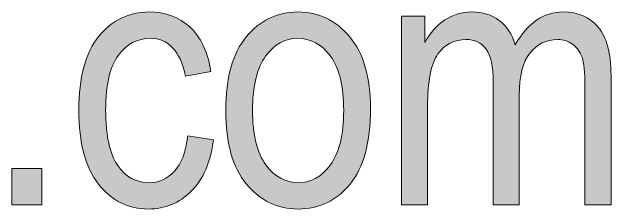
# Model space of a CAD drawing. Header units: inches. Extents: x 19 to 517, y 28 to 779.
# Drawn here: x 319.25 to 348.94, y 139.87 to 149.62 of the extents above; entities that cross this region are included whole.
import ezdxf

# ---------------------------------------------------------------- set-up
doc = ezdxf.new("R2010")
doc.units = ezdxf.units.IN
doc.header["$MEASUREMENT"] = 0
doc.layers.add('Layer 1', color=7, linetype='Continuous')

# ---------------------------------------------------------------- blocks, each defined once
blk = doc.blocks.new('block 201')
at = {"layer": 'Layer 1', "lineweight": 0}
blk.add_lwpolyline([(319.255, 140.076), (319.255, 141.878), (320.731, 141.878), (320.731, 140.076), (319.255, 140.076)], dxfattribs=at)
blk = doc.blocks.new('block 202')
at = {"layer": 'Layer 1', "true_color": 0x231f20}
h = blk.add_hatch(color=250, dxfattribs=at)
h.dxf.hatch_style = 2
h.paths.add_polyline_path([(319.255, 140.076), (319.255, 141.878), (320.731, 141.878), (320.731, 140.076)])
at = {"layer": 'Layer 1', "lineweight": 0}
blk.add_lwpolyline([(319.255, 140.076), (319.255, 141.878), (320.731, 141.878), (320.731, 140.076), (319.255, 140.076), (319.255, 140.076)], dxfattribs=at)
blk = doc.blocks.new('block 203')
at = {"layer": 'Layer 1', "lineweight": 0}
blk.add_open_spline([(327.964, 143.495), (327.964, 143.495), (329.239, 143.293), (329.239, 143.293), (329.092, 142.18), (328.725, 141.33), (328.135, 140.744), (327.548, 140.158), (326.839, 139.865), (326.013, 139.865), (325.011, 139.865), (324.186, 140.276), (323.54, 141.1), (322.891, 141.923), (322.568, 143.141), (322.568, 144.752), (322.568, 146.375), (322.894, 147.592), (323.548, 148.404), (324.201, 149.215), (325.041, 149.621), (326.066, 149.621), (326.857, 149.621), (327.523, 149.375), (328.065, 148.883), (328.607, 148.391), (328.955, 147.652), (329.107, 146.668), (329.107, 146.668), (327.85, 146.439), (327.85, 146.439), (327.727, 147.069), (327.513, 147.54), (327.209, 147.853), (326.904, 148.164), (326.538, 148.32), (326.11, 148.32), (325.471, 148.32), (324.942, 148.037), (324.524, 147.473), (324.104, 146.906), (323.895, 146.009), (323.895, 144.778), (323.895, 143.507), (324.095, 142.587), (324.497, 142.019), (324.898, 141.45), (325.413, 141.166), (326.04, 141.166), (326.532, 141.166), (326.952, 141.355), (327.301, 141.732), (327.649, 142.111), (327.871, 142.698), (327.964, 143.495)], degree=3, knots=[0, 0, 0, 0, 1, 1, 1, 2, 2, 2, 3, 3, 3, 4, 4, 4, 5, 5, 5, 6, 6, 6, 7, 7, 7, 8, 8, 8, 9, 9, 9, 10, 10, 10, 11, 11, 11, 12, 12, 12, 13, 13, 13, 14, 14, 14, 15, 15, 15, 16, 16, 16, 17, 17, 17, 18, 18, 18, 18], dxfattribs=at)
blk = doc.blocks.new('block 204')
at = {"layer": 'Layer 1', "true_color": 0x231f20}
h = blk.add_hatch(color=250, dxfattribs=at)
h.dxf.hatch_style = 2
edge = h.paths.add_edge_path()
edge.add_spline(control_points=[(327.964, 143.495), (327.964, 143.495), (329.239, 143.293), (329.239, 143.293), (329.092, 142.18), (328.725, 141.33), (328.135, 140.744), (327.548, 140.158), (326.839, 139.865), (326.013, 139.865), (325.011, 139.865), (324.186, 140.276), (323.54, 141.1), (322.891, 141.923), (322.568, 143.141), (322.568, 144.752), (322.568, 146.375), (322.894, 147.592), (323.548, 148.404), (324.201, 149.215), (325.041, 149.621), (326.066, 149.621), (326.857, 149.621), (327.523, 149.375), (328.065, 148.883), (328.607, 148.391), (328.955, 147.652), (329.107, 146.668), (329.107, 146.668), (327.85, 146.439), (327.85, 146.439), (327.727, 147.069), (327.513, 147.54), (327.209, 147.853), (326.904, 148.164), (326.538, 148.32), (326.11, 148.32), (325.471, 148.32), (324.942, 148.037), (324.524, 147.473), (324.104, 146.906), (323.895, 146.009), (323.895, 144.778), (323.895, 143.507), (324.095, 142.587), (324.497, 142.019), (324.898, 141.45), (325.413, 141.166), (326.04, 141.166), (326.532, 141.166), (326.952, 141.355), (327.301, 141.732), (327.649, 142.111), (327.871, 142.698), (327.964, 143.495)], knot_values=[0, 0, 0, 0, 1, 1, 1, 2, 2, 2, 3, 3, 3, 4, 4, 4, 5, 5, 5, 6, 6, 6, 7, 7, 7, 8, 8, 8, 9, 9, 9, 10, 10, 10, 11, 11, 11, 12, 12, 12, 13, 13, 13, 14, 14, 14, 15, 15, 15, 16, 16, 16, 17, 17, 17, 18, 18, 18, 18], degree=3, periodic=1)
at = {"layer": 'Layer 1', "lineweight": 0}
blk.add_open_spline([(327.964, 143.495), (327.964, 143.495), (329.239, 143.293), (329.239, 143.293), (329.092, 142.18), (328.725, 141.33), (328.135, 140.744), (327.548, 140.158), (326.839, 139.865), (326.013, 139.865), (325.011, 139.865), (324.186, 140.276), (323.54, 141.1), (322.891, 141.923), (322.568, 143.141), (322.568, 144.752), (322.568, 146.375), (322.894, 147.592), (323.548, 148.404), (324.201, 149.215), (325.041, 149.621), (326.066, 149.621), (326.857, 149.621), (327.523, 149.375), (328.065, 148.883), (328.607, 148.391), (328.955, 147.652), (329.107, 146.668), (329.107, 146.668), (327.85, 146.439), (327.85, 146.439), (327.727, 147.069), (327.513, 147.54), (327.209, 147.853), (326.904, 148.164), (326.538, 148.32), (326.11, 148.32), (325.471, 148.32), (324.942, 148.037), (324.524, 147.473), (324.104, 146.906), (323.895, 146.009), (323.895, 144.778), (323.895, 143.507), (324.095, 142.587), (324.497, 142.019), (324.898, 141.45), (325.413, 141.166), (326.04, 141.166), (326.532, 141.166), (326.952, 141.355), (327.301, 141.732), (327.649, 142.111), (327.871, 142.698), (327.964, 143.495)], degree=3, knots=[0, 0, 0, 0, 1, 1, 1, 2, 2, 2, 3, 3, 3, 4, 4, 4, 5, 5, 5, 6, 6, 6, 7, 7, 7, 8, 8, 8, 9, 9, 9, 10, 10, 10, 11, 11, 11, 12, 12, 12, 13, 13, 13, 14, 14, 14, 15, 15, 15, 16, 16, 16, 17, 17, 17, 18, 18, 18, 18], dxfattribs=at)
blk = doc.blocks.new('block 205')
at = {"layer": 'Layer 1', "lineweight": 0}
blk.add_open_spline([(329.845, 144.743), (329.845, 146.354), (330.184, 147.57), (330.86, 148.391), (331.538, 149.211), (332.394, 149.621), (333.431, 149.621), (334.451, 149.621), (335.303, 149.211), (335.989, 148.391), (336.674, 147.57), (337.017, 146.387), (337.017, 144.84), (337.017, 143.164), (336.68, 141.916), (336.006, 141.096), (335.333, 140.275), (334.474, 139.865), (333.431, 139.865), (332.406, 139.865), (331.551, 140.276), (330.87, 141.1), (330.186, 141.923), (329.845, 143.138), (329.845, 144.743)], degree=3, knots=[0, 0, 0, 0, 1, 1, 1, 2, 2, 2, 3, 3, 3, 4, 4, 4, 5, 5, 5, 6, 6, 6, 7, 7, 7, 8, 8, 8, 8], dxfattribs=at)
blk = doc.blocks.new('block 206')
at = {"layer": 'Layer 1', "lineweight": 0}
blk.add_open_spline([(331.173, 144.748), (331.173, 143.539), (331.392, 142.64), (331.832, 142.051), (332.271, 141.461), (332.816, 141.166), (333.466, 141.166), (334.076, 141.166), (334.598, 141.464), (335.036, 142.06), (335.471, 142.654), (335.69, 143.551), (335.69, 144.748), (335.69, 145.95), (335.47, 146.847), (335.031, 147.436), (334.591, 148.025), (334.047, 148.32), (333.396, 148.32), (332.781, 148.32), (332.256, 148.024), (331.823, 147.432), (331.389, 146.839), (331.173, 145.944), (331.173, 144.748)], degree=3, knots=[0, 0, 0, 0, 1, 1, 1, 2, 2, 2, 3, 3, 3, 4, 4, 4, 5, 5, 5, 6, 6, 6, 7, 7, 7, 8, 8, 8, 8], dxfattribs=at)
blk = doc.blocks.new('block 207')
at = {"layer": 'Layer 1', "true_color": 0x231f20}
h = blk.add_hatch(color=250, dxfattribs=at)
h.dxf.hatch_style = 2
edge = h.paths.add_edge_path()
edge.add_spline(control_points=[(329.845, 144.743), (329.845, 146.354), (330.184, 147.57), (330.86, 148.391), (331.538, 149.211), (332.394, 149.621), (333.431, 149.621), (334.451, 149.621), (335.303, 149.211), (335.989, 148.391), (336.674, 147.57), (337.017, 146.387), (337.017, 144.84), (337.017, 143.164), (336.68, 141.916), (336.006, 141.096), (335.333, 140.275), (334.474, 139.865), (333.431, 139.865), (332.406, 139.865), (331.551, 140.276), (330.87, 141.1), (330.186, 141.923), (329.845, 143.138), (329.845, 144.743)], knot_values=[0, 0, 0, 0, 1, 1, 1, 2, 2, 2, 3, 3, 3, 4, 4, 4, 5, 5, 5, 6, 6, 6, 7, 7, 7, 8, 8, 8, 8], degree=3, periodic=1)
edge = h.paths.add_edge_path()
edge.add_spline(control_points=[(331.173, 144.748), (331.173, 143.539), (331.392, 142.64), (331.832, 142.051), (332.271, 141.461), (332.816, 141.166), (333.466, 141.166), (334.076, 141.166), (334.598, 141.464), (335.036, 142.06), (335.471, 142.654), (335.69, 143.551), (335.69, 144.748), (335.69, 145.95), (335.47, 146.847), (335.031, 147.436), (334.591, 148.025), (334.047, 148.32), (333.396, 148.32), (332.781, 148.32), (332.256, 148.024), (331.823, 147.432), (331.389, 146.839), (331.173, 145.944), (331.173, 144.748)], knot_values=[0, 0, 0, 0, 1, 1, 1, 2, 2, 2, 3, 3, 3, 4, 4, 4, 5, 5, 5, 6, 6, 6, 7, 7, 7, 8, 8, 8, 8], degree=3, periodic=1)
at = {"layer": 'Layer 1', "lineweight": 0}
for points in [[(329.845, 144.743), (329.845, 146.354), (330.184, 147.57), (330.86, 148.391), (331.538, 149.211), (332.394, 149.621), (333.431, 149.621), (334.451, 149.621), (335.303, 149.211), (335.989, 148.391), (336.674, 147.57), (337.017, 146.387), (337.017, 144.84), (337.017, 143.164), (336.68, 141.916), (336.006, 141.096), (335.333, 140.275), (334.474, 139.865), (333.431, 139.865), (332.406, 139.865), (331.551, 140.276), (330.87, 141.1), (330.186, 141.923), (329.845, 143.138), (329.845, 144.743)], [(331.173, 144.748), (331.173, 143.539), (331.392, 142.64), (331.832, 142.051), (332.271, 141.461), (332.816, 141.166), (333.466, 141.166), (334.076, 141.166), (334.598, 141.464), (335.036, 142.06), (335.471, 142.654), (335.69, 143.551), (335.69, 144.748), (335.69, 145.95), (335.47, 146.847), (335.031, 147.436), (334.591, 148.025), (334.047, 148.32), (333.396, 148.32), (332.781, 148.32), (332.256, 148.024), (331.823, 147.432), (331.389, 146.839), (331.173, 145.944), (331.173, 144.748)]]:
    blk.add_open_spline(points, degree=3, knots=[0, 0, 0, 0, 1, 1, 1, 2, 2, 2, 3, 3, 3, 4, 4, 4, 5, 5, 5, 6, 6, 6, 7, 7, 7, 8, 8, 8, 8], dxfattribs=at)
blk = doc.blocks.new('block 208')
at = {"layer": 'Layer 1', "lineweight": 0}
blk.add_open_spline([(338.555, 140.076), (338.555, 140.076), (338.555, 149.41), (338.555, 149.41), (338.555, 149.41), (339.715, 149.41), (339.715, 149.41), (339.715, 149.41), (339.715, 148.109), (339.715, 148.109), (339.973, 148.593), (340.303, 148.966), (340.707, 149.228), (341.111, 149.49), (341.552, 149.621), (342.032, 149.621), (342.57, 149.621), (343.025, 149.482), (343.396, 149.206), (343.768, 148.929), (344.033, 148.525), (344.19, 147.995), (344.496, 148.537), (344.847, 148.943), (345.245, 149.215), (345.641, 149.485), (346.081, 149.621), (346.563, 149.621), (347.298, 149.621), (347.877, 149.372), (348.3, 148.874), (348.723, 148.376), (348.935, 147.579), (348.935, 146.483), (348.935, 146.483), (348.935, 140.076), (348.935, 140.076), (348.935, 140.076), (347.643, 140.076), (347.643, 140.076), (347.643, 140.076), (347.643, 145.962), (347.643, 145.962), (347.643, 146.631), (347.594, 147.104), (347.498, 147.384), (347.4, 147.662), (347.243, 147.877), (347.025, 148.03), (346.806, 148.183), (346.562, 148.259), (346.292, 148.259), (345.731, 148.259), (345.275, 148.037), (344.922, 147.595), (344.568, 147.151), (344.391, 146.455), (344.391, 145.505), (344.391, 145.505), (344.391, 140.076), (344.391, 140.076), (344.391, 140.076), (343.099, 140.076), (343.099, 140.076), (343.099, 140.076), (343.099, 146.147), (343.099, 146.147), (343.099, 146.921), (342.981, 147.467), (342.743, 147.783), (342.506, 148.101), (342.179, 148.259), (341.763, 148.259), (341.172, 148.259), (340.704, 148.02), (340.362, 147.542), (340.018, 147.063), (339.847, 146.191), (339.847, 144.924), (339.847, 144.924), (339.847, 140.076), (339.847, 140.076), (339.847, 140.076), (338.555, 140.076), (338.555, 140.076)], degree=3, knots=[0, 0, 0, 0, 1, 1, 1, 2, 2, 2, 3, 3, 3, 4, 4, 4, 5, 5, 5, 6, 6, 6, 7, 7, 7, 8, 8, 8, 9, 9, 9, 10, 10, 10, 11, 11, 11, 12, 12, 12, 13, 13, 13, 14, 14, 14, 15, 15, 15, 16, 16, 16, 17, 17, 17, 18, 18, 18, 19, 19, 19, 20, 20, 20, 21, 21, 21, 22, 22, 22, 23, 23, 23, 24, 24, 24, 25, 25, 25, 26, 26, 26, 27, 27, 27, 28, 28, 28, 28], dxfattribs=at)
blk = doc.blocks.new('block 209')
at = {"layer": 'Layer 1', "true_color": 0x231f20}
h = blk.add_hatch(color=250, dxfattribs=at)
h.dxf.hatch_style = 2
edge = h.paths.add_edge_path()
edge.add_spline(control_points=[(338.555, 140.076), (338.555, 140.076), (338.555, 149.41), (338.555, 149.41), (338.555, 149.41), (339.715, 149.41), (339.715, 149.41), (339.715, 149.41), (339.715, 148.109), (339.715, 148.109), (339.973, 148.593), (340.303, 148.966), (340.707, 149.228), (341.111, 149.49), (341.552, 149.621), (342.032, 149.621), (342.57, 149.621), (343.025, 149.482), (343.396, 149.206), (343.768, 148.929), (344.033, 148.525), (344.19, 147.995), (344.496, 148.537), (344.847, 148.943), (345.245, 149.215), (345.641, 149.485), (346.081, 149.621), (346.563, 149.621), (347.298, 149.621), (347.877, 149.372), (348.3, 148.874), (348.723, 148.376), (348.935, 147.579), (348.935, 146.483), (348.935, 146.483), (348.935, 140.076), (348.935, 140.076), (348.935, 140.076), (347.643, 140.076), (347.643, 140.076), (347.643, 140.076), (347.643, 145.962), (347.643, 145.962), (347.643, 146.631), (347.594, 147.104), (347.498, 147.384), (347.4, 147.662), (347.243, 147.877), (347.025, 148.03), (346.806, 148.183), (346.562, 148.259), (346.292, 148.259), (345.731, 148.259), (345.275, 148.037), (344.922, 147.595), (344.568, 147.151), (344.391, 146.455), (344.391, 145.505), (344.391, 145.505), (344.391, 140.076), (344.391, 140.076), (344.391, 140.076), (343.099, 140.076), (343.099, 140.076), (343.099, 140.076), (343.099, 146.147), (343.099, 146.147), (343.099, 146.921), (342.981, 147.467), (342.743, 147.783), (342.506, 148.101), (342.179, 148.259), (341.763, 148.259), (341.172, 148.259), (340.704, 148.02), (340.362, 147.542), (340.018, 147.063), (339.847, 146.191), (339.847, 144.924), (339.847, 144.924), (339.847, 140.076), (339.847, 140.076), (339.847, 140.076), (338.555, 140.076), (338.555, 140.076)], knot_values=[0, 0, 0, 0, 1, 1, 1, 2, 2, 2, 3, 3, 3, 4, 4, 4, 5, 5, 5, 6, 6, 6, 7, 7, 7, 8, 8, 8, 9, 9, 9, 10, 10, 10, 11, 11, 11, 12, 12, 12, 13, 13, 13, 14, 14, 14, 15, 15, 15, 16, 16, 16, 17, 17, 17, 18, 18, 18, 19, 19, 19, 20, 20, 20, 21, 21, 21, 22, 22, 22, 23, 23, 23, 24, 24, 24, 25, 25, 25, 26, 26, 26, 27, 27, 27, 28, 28, 28, 28], degree=3, periodic=1)
at = {"layer": 'Layer 1', "lineweight": 0}
blk.add_open_spline([(338.555, 140.076), (338.555, 140.076), (338.555, 149.41), (338.555, 149.41), (338.555, 149.41), (339.715, 149.41), (339.715, 149.41), (339.715, 149.41), (339.715, 148.109), (339.715, 148.109), (339.973, 148.593), (340.303, 148.966), (340.707, 149.228), (341.111, 149.49), (341.552, 149.621), (342.032, 149.621), (342.57, 149.621), (343.025, 149.482), (343.396, 149.206), (343.768, 148.929), (344.033, 148.525), (344.19, 147.995), (344.496, 148.537), (344.847, 148.943), (345.245, 149.215), (345.641, 149.485), (346.081, 149.621), (346.563, 149.621), (347.298, 149.621), (347.877, 149.372), (348.3, 148.874), (348.723, 148.376), (348.935, 147.579), (348.935, 146.483), (348.935, 146.483), (348.935, 140.076), (348.935, 140.076), (348.935, 140.076), (347.643, 140.076), (347.643, 140.076), (347.643, 140.076), (347.643, 145.962), (347.643, 145.962), (347.643, 146.631), (347.594, 147.104), (347.498, 147.384), (347.4, 147.662), (347.243, 147.877), (347.025, 148.03), (346.806, 148.183), (346.562, 148.259), (346.292, 148.259), (345.731, 148.259), (345.275, 148.037), (344.922, 147.595), (344.568, 147.151), (344.391, 146.455), (344.391, 145.505), (344.391, 145.505), (344.391, 140.076), (344.391, 140.076), (344.391, 140.076), (343.099, 140.076), (343.099, 140.076), (343.099, 140.076), (343.099, 146.147), (343.099, 146.147), (343.099, 146.921), (342.981, 147.467), (342.743, 147.783), (342.506, 148.101), (342.179, 148.259), (341.763, 148.259), (341.172, 148.259), (340.704, 148.02), (340.362, 147.542), (340.018, 147.063), (339.847, 146.191), (339.847, 144.924), (339.847, 144.924), (339.847, 140.076), (339.847, 140.076), (339.847, 140.076), (338.555, 140.076), (338.555, 140.076)], degree=3, knots=[0, 0, 0, 0, 1, 1, 1, 2, 2, 2, 3, 3, 3, 4, 4, 4, 5, 5, 5, 6, 6, 6, 7, 7, 7, 8, 8, 8, 9, 9, 9, 10, 10, 10, 11, 11, 11, 12, 12, 12, 13, 13, 13, 14, 14, 14, 15, 15, 15, 16, 16, 16, 17, 17, 17, 18, 18, 18, 19, 19, 19, 20, 20, 20, 21, 21, 21, 22, 22, 22, 23, 23, 23, 24, 24, 24, 25, 25, 25, 26, 26, 26, 27, 27, 27, 28, 28, 28, 28], dxfattribs=at)

msp = doc.modelspace()

# ---------------------------------------------------------------- block references
at = {"layer": 'Layer 1'}
for name in ['block 203', 'block 204', 'block 205', 'block 207', 'block 208', 'block 209', 'block 206', 'block 201', 'block 202']:
    msp.add_blockref(name, (0, 0), dxfattribs=at)

doc.saveas('drawing.dxf')
